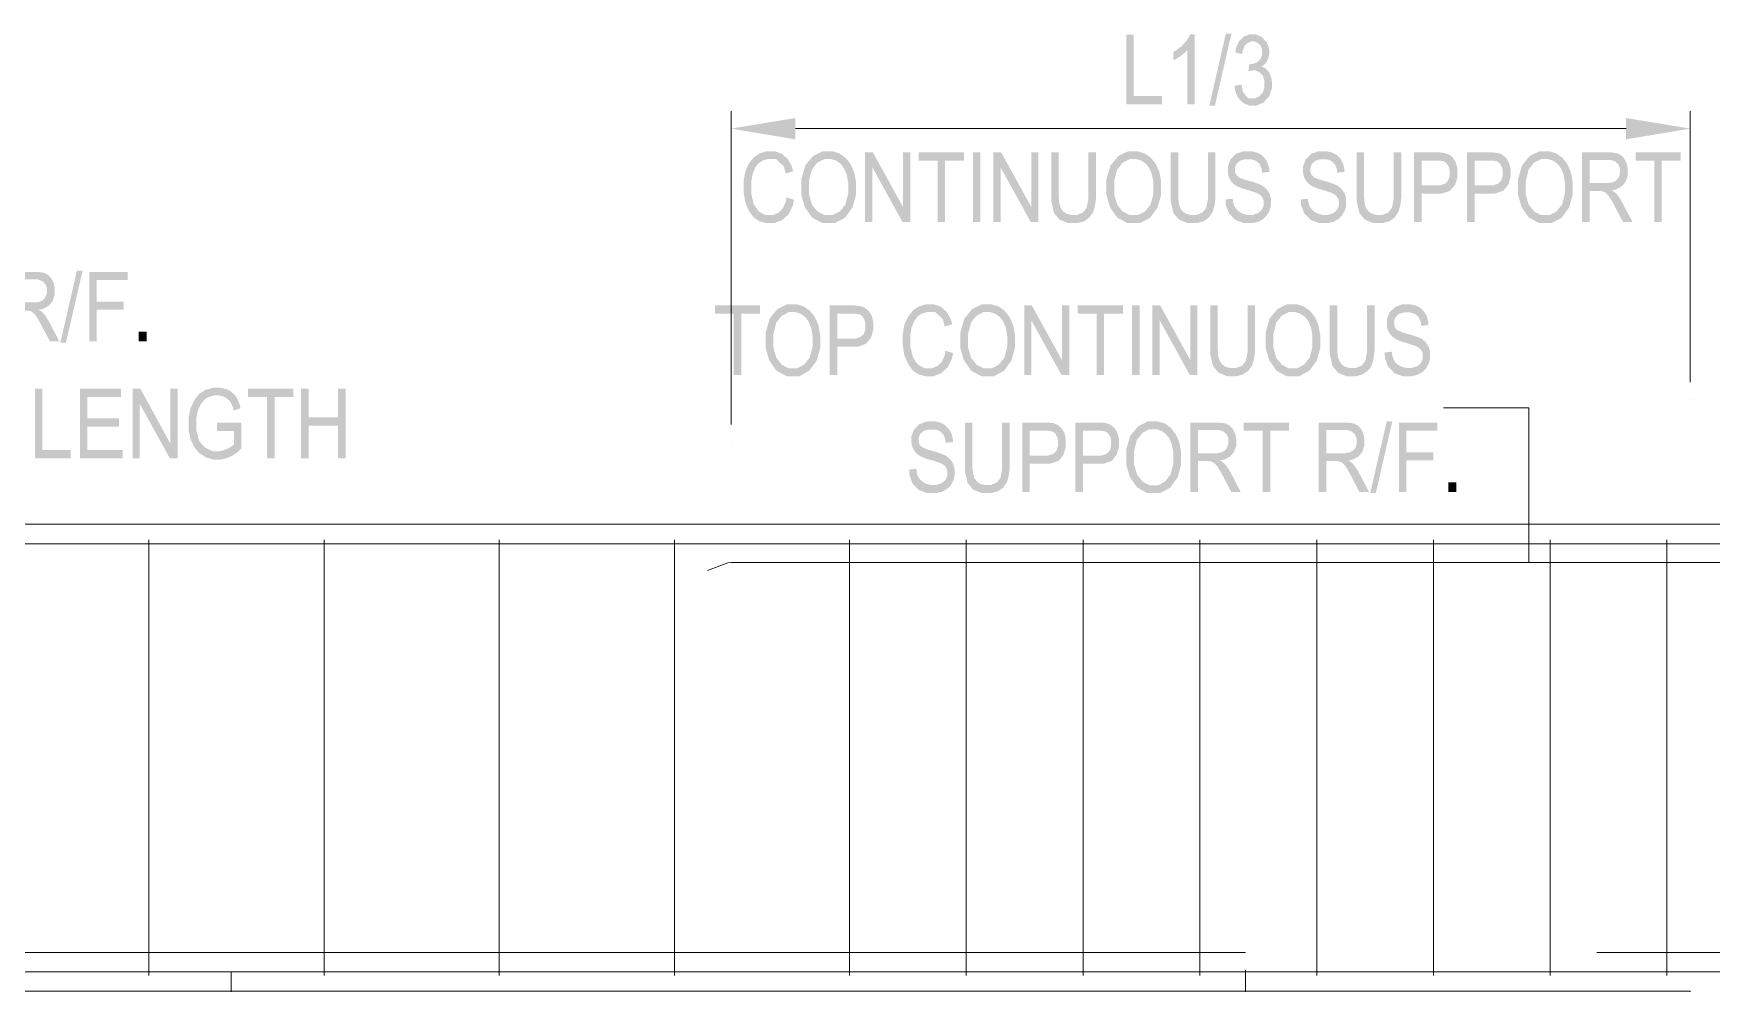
# Model space of a CAD drawing. Header units: millimetres. Extents: x 51.5 to 74.8, y 0.8 to 17.2.
# Drawn here: x 69.098 to 70.633, y 10.468 to 11.337 of the extents above; entities that cross this region are included whole.
import ezdxf

# ---------------------------------------------------------------- set-up
doc = ezdxf.new("R2010")
doc.units = ezdxf.units.MM
doc.layers.add('PDF_Geomertry', color=7, linetype='Continuous')
doc.layers.add('PDF_Solid Fills', color=7, linetype='Continuous')

msp = doc.modelspace()

# ---------------------------------------------------------------- hatches: boundary and pattern name
at = {"layer": 'PDF_Solid Fills', "transparency": 33554559}
for points in [[(70.0977, 11.2724), (70.0977, 11.3361), (70.1045, 11.3361), (70.1045, 11.2799), (70.1302, 11.2799), (70.1302, 11.2724)], [(70.1601, 11.2724), (70.1536, 11.2724), (70.1536, 11.3222), (70.1525, 11.3209), (70.1495, 11.3183), (70.1477, 11.3169), (70.1458, 11.3155), (70.1425, 11.3136), (70.1408, 11.3129), (70.1408, 11.3204), (70.1434, 11.3219), (70.1482, 11.3256), (70.1502, 11.3279), (70.1522, 11.3299), (70.1551, 11.3343), (70.1559, 11.3363), (70.1601, 11.3363)], [(70.1968, 11.2894), (70.203, 11.2904), (70.2041, 11.2841), (70.2091, 11.2779), (70.2132, 11.2779), (70.2154, 11.2779), (70.2193, 11.2797), (70.2208, 11.2815), (70.2225, 11.2834), (70.224, 11.2881), (70.224, 11.2912), (70.224, 11.294), (70.2226, 11.2984), (70.2211, 11.3001), (70.2195, 11.3018), (70.2159, 11.3034), (70.2138, 11.3034), (70.2129, 11.3034), (70.2107, 11.303), (70.2093, 11.3026), (70.2101, 11.3094), (70.2111, 11.3094), (70.2134, 11.3094), (70.2173, 11.3108), (70.2187, 11.3123), (70.2202, 11.3137), (70.2218, 11.3176), (70.2218, 11.3199), (70.2218, 11.3223), (70.2205, 11.3258), (70.2193, 11.3272), (70.218, 11.3286), (70.215, 11.3299), (70.2132, 11.3299), (70.2113, 11.3299), (70.2083, 11.3284), (70.2069, 11.327), (70.2057, 11.3256), (70.2041, 11.3213), (70.2037, 11.3184), (70.1973, 11.3198), (70.198, 11.324), (70.2007, 11.3301), (70.2029, 11.3322), (70.205, 11.3343), (70.2101, 11.3363), (70.2132, 11.3363), (70.2162, 11.3363), (70.2216, 11.334), (70.2238, 11.3316), (70.2261, 11.3293), (70.2283, 11.3234), (70.2283, 11.3198), (70.2283, 11.3177), (70.2273, 11.3138), (70.2263, 11.3122), (70.2255, 11.3105), (70.2229, 11.3079), (70.2212, 11.3069), (70.2227, 11.3065), (70.2252, 11.3051), (70.2263, 11.3041), (70.2273, 11.3031), (70.229, 11.3004), (70.2295, 11.2987), (70.2302, 11.297), (70.2308, 11.2933), (70.2308, 11.2913), (70.2308, 11.2869), (70.2283, 11.2798), (70.2257, 11.277), (70.2232, 11.2741), (70.2169, 11.2713), (70.2133, 11.2713), (70.21, 11.2713), (70.2043, 11.2738), (70.202, 11.2762), (70.1997, 11.2787), (70.197, 11.2852)], [(69.7869, 11.1872), (69.7938, 11.1851), (69.7927, 11.1797), (69.7887, 11.1718), (69.7858, 11.1691), (69.7829, 11.1665), (69.7759, 11.1638), (69.7718, 11.1638), (69.7682, 11.1638), (69.7619, 11.1656), (69.7594, 11.1673), (69.7568, 11.1691), (69.7526, 11.1748), (69.7509, 11.1787), (69.7493, 11.1826), (69.7477, 11.1918), (69.7477, 11.1972), (69.7477, 11.2023), (69.7493, 11.2112), (69.7509, 11.2148), (69.7526, 11.2186), (69.757, 11.224), (69.7598, 11.2258), (69.7626, 11.2277), (69.7688, 11.2295), (69.7723, 11.2295), (69.7761, 11.2295), (69.7826, 11.2272), (69.7854, 11.2248), (69.788, 11.2226), (69.7919, 11.2156), (69.7929, 11.2111), (69.7862, 11.2091), (69.7844, 11.2158), (69.7775, 11.2223), (69.7722, 11.2223), (69.7695, 11.2223), (69.7651, 11.2211), (69.7632, 11.2197), (69.7612, 11.2184), (69.7582, 11.2143), (69.757, 11.2113), (69.7559, 11.2086), (69.7547, 11.2015), (69.7547, 11.1972), (69.7547, 11.1906), (69.757, 11.1808), (69.7594, 11.1776), (69.7616, 11.1743), (69.7677, 11.1711), (69.7716, 11.1711), (69.7744, 11.1711), (69.7793, 11.173), (69.7813, 11.1749), (69.7834, 11.177), (69.7862, 11.1831)], [(69.8588, 11.1649), (69.8588, 11.2284), (69.8659, 11.2284), (69.8934, 11.1786), (69.8934, 11.2284), (69.9, 11.2284), (69.9, 11.1649), (69.8929, 11.1649), (69.8655, 11.2147), (69.8655, 11.1649)], [(69.925, 11.1649), (69.925, 11.2209), (69.9079, 11.2209), (69.9079, 11.2284), (69.9491, 11.2284), (69.9491, 11.2209), (69.9319, 11.2209), (69.9319, 11.1649)], [(69.9762, 11.1649), (69.9762, 11.2284), (69.9832, 11.2284), (70.0107, 11.1786), (70.0107, 11.2284), (70.0173, 11.2284), (70.0173, 11.1649), (70.0102, 11.1649), (69.9827, 11.2147), (69.9827, 11.1649)], [(70.063, 11.2284), (70.07, 11.2284), (70.07, 11.1918), (70.07, 11.1872), (70.069, 11.1795), (70.0682, 11.1766), (70.0672, 11.1736), (70.064, 11.169), (70.0616, 11.1672), (70.0593, 11.1655), (70.0532, 11.1638), (70.0495, 11.1638), (70.0444, 11.1638), (70.0366, 11.1669), (70.034, 11.1699), (70.0315, 11.173), (70.029, 11.184), (70.029, 11.1918), (70.029, 11.2284), (70.0358, 11.2284), (70.0358, 11.1918), (70.0358, 11.1874), (70.0365, 11.1812), (70.0372, 11.1793), (70.0379, 11.1773), (70.04, 11.1744), (70.0415, 11.1734), (70.043, 11.1724), (70.0468, 11.1713), (70.049, 11.1713), (70.0527, 11.1713), (70.058, 11.1734), (70.0597, 11.1755), (70.0613, 11.1776), (70.063, 11.1858), (70.063, 11.1918)], [(70.1723, 11.2284), (70.1791, 11.2284), (70.1791, 11.1918), (70.1791, 11.1872), (70.1783, 11.1795), (70.1773, 11.1766), (70.1765, 11.1736), (70.1732, 11.169), (70.1708, 11.1672), (70.1684, 11.1655), (70.1625, 11.1638), (70.1587, 11.1638), (70.1536, 11.1638), (70.1459, 11.1669), (70.1433, 11.1699), (70.1408, 11.173), (70.1382, 11.184), (70.1382, 11.1918), (70.1382, 11.2284), (70.1451, 11.2284), (70.1451, 11.1918), (70.1451, 11.1874), (70.1458, 11.1812), (70.1463, 11.1793), (70.147, 11.1773), (70.1493, 11.1744), (70.1508, 11.1734), (70.1523, 11.1724), (70.1561, 11.1713), (70.1583, 11.1713), (70.1619, 11.1713), (70.1673, 11.1734), (70.169, 11.1755), (70.1707, 11.1776), (70.1723, 11.1858), (70.1723, 11.1918)], [(70.1884, 11.1854), (70.195, 11.1861), (70.1952, 11.1834), (70.1963, 11.1794), (70.1973, 11.1779), (70.1983, 11.1765), (70.2009, 11.1741), (70.2026, 11.1731), (70.2043, 11.1723), (70.2082, 11.1713), (70.2104, 11.1713), (70.2134, 11.1713), (70.2182, 11.1729), (70.2198, 11.1744), (70.2216, 11.1759), (70.2233, 11.1798), (70.2233, 11.1822), (70.2233, 11.1837), (70.2227, 11.1861), (70.222, 11.1872), (70.2215, 11.1881), (70.2195, 11.1899), (70.2183, 11.1906), (70.217, 11.1913), (70.2116, 11.1931), (70.2075, 11.1944), (70.2038, 11.1954), (70.1986, 11.1976), (70.197, 11.1987), (70.1955, 11.1998), (70.193, 11.2026), (70.1922, 11.2044), (70.1913, 11.2061), (70.1905, 11.2099), (70.1905, 11.212), (70.1905, 11.2159), (70.1929, 11.2222), (70.1954, 11.2247), (70.1979, 11.2272), (70.2047, 11.2295), (70.2088, 11.2295), (70.2118, 11.2295), (70.2169, 11.2284), (70.219, 11.2273), (70.2212, 11.2261), (70.2245, 11.2229), (70.2258, 11.2206), (70.227, 11.2186), (70.2283, 11.2134), (70.2284, 11.2106), (70.2218, 11.2099), (70.2215, 11.213), (70.2197, 11.2176), (70.218, 11.2191), (70.2165, 11.2206), (70.2119, 11.2222), (70.2091, 11.2222), (70.2062, 11.2222), (70.2016, 11.2208), (70.2001, 11.2195), (70.1986, 11.2181), (70.197, 11.2148), (70.197, 11.2127), (70.197, 11.2108), (70.1982, 11.2079), (70.1993, 11.2068), (70.2005, 11.2056), (70.2055, 11.2036), (70.2095, 11.2024), (70.2133, 11.2015), (70.2188, 11.1995), (70.2204, 11.1988), (70.2227, 11.1976), (70.2263, 11.1944), (70.2276, 11.1924), (70.2287, 11.1905), (70.23, 11.1858), (70.23, 11.183), (70.23, 11.1802), (70.2287, 11.1752), (70.2275, 11.173), (70.2261, 11.1708), (70.2226, 11.1673), (70.2205, 11.1662), (70.2183, 11.1649), (70.213, 11.1638), (70.2098, 11.1638), (70.205, 11.1638), (70.1973, 11.1668), (70.1944, 11.1697), (70.1916, 11.1726), (70.1886, 11.1804)], [(70.2573, 11.1854), (70.2637, 11.1861), (70.264, 11.1834), (70.2652, 11.1794), (70.2661, 11.1779), (70.267, 11.1765), (70.2697, 11.1741), (70.2713, 11.1731), (70.2732, 11.1723), (70.2769, 11.1713), (70.2791, 11.1713), (70.2822, 11.1713), (70.287, 11.1729), (70.2887, 11.1744), (70.2904, 11.1759), (70.292, 11.1798), (70.292, 11.1822), (70.292, 11.1837), (70.2915, 11.1861), (70.2908, 11.1872), (70.2902, 11.1881), (70.2883, 11.1899), (70.2872, 11.1906), (70.2859, 11.1913), (70.2805, 11.1931), (70.2763, 11.1944), (70.2726, 11.1954), (70.2673, 11.1976), (70.2658, 11.1987), (70.2643, 11.1998), (70.2619, 11.2026), (70.2609, 11.2044), (70.2601, 11.2061), (70.2593, 11.2099), (70.2593, 11.212), (70.2593, 11.2159), (70.2618, 11.2222), (70.2643, 11.2247), (70.2668, 11.2272), (70.2734, 11.2295), (70.2777, 11.2295), (70.2805, 11.2295), (70.2857, 11.2284), (70.2879, 11.2273), (70.29, 11.2261), (70.2934, 11.2229), (70.2945, 11.2206), (70.2958, 11.2186), (70.297, 11.2134), (70.2972, 11.2106), (70.2905, 11.2099), (70.2902, 11.213), (70.2884, 11.2176), (70.2869, 11.2191), (70.2852, 11.2206), (70.2808, 11.2222), (70.2779, 11.2222), (70.275, 11.2222), (70.2705, 11.2208), (70.269, 11.2195), (70.2675, 11.2181), (70.2659, 11.2148), (70.2659, 11.2127), (70.2659, 11.2108), (70.267, 11.2079), (70.2682, 11.2068), (70.2693, 11.2056), (70.2744, 11.2036), (70.2783, 11.2024), (70.2822, 11.2015), (70.2876, 11.1995), (70.2891, 11.1988), (70.2915, 11.1976), (70.2951, 11.1944), (70.2963, 11.1924), (70.2976, 11.1905), (70.2987, 11.1858), (70.2987, 11.183), (70.2987, 11.1802), (70.2975, 11.1752), (70.2962, 11.173), (70.295, 11.1708), (70.2915, 11.1673), (70.2893, 11.1662), (70.287, 11.1649), (70.2818, 11.1638), (70.2787, 11.1638), (70.2738, 11.1638), (70.2661, 11.1668), (70.2633, 11.1697), (70.2604, 11.1726), (70.2573, 11.1804)], [(70.3422, 11.2284), (70.3491, 11.2284), (70.3491, 11.1918), (70.3491, 11.1872), (70.3482, 11.1795), (70.3473, 11.1766), (70.3463, 11.1736), (70.3432, 11.169), (70.3408, 11.1672), (70.3384, 11.1655), (70.3323, 11.1638), (70.3287, 11.1638), (70.3236, 11.1638), (70.3158, 11.1669), (70.3133, 11.1699), (70.3107, 11.173), (70.3082, 11.184), (70.3082, 11.1918), (70.3082, 11.2284), (70.315, 11.2284), (70.315, 11.1918), (70.315, 11.1874), (70.3157, 11.1812), (70.3163, 11.1793), (70.317, 11.1773), (70.3193, 11.1744), (70.3208, 11.1734), (70.3223, 11.1724), (70.3261, 11.1713), (70.3282, 11.1713), (70.3319, 11.1713), (70.3372, 11.1734), (70.3388, 11.1755), (70.3405, 11.1776), (70.3422, 11.1858), (70.3422, 11.1918)], [(70.5805, 11.1649), (70.5805, 11.2209), (70.5633, 11.2209), (70.5633, 11.2284), (70.6045, 11.2284), (70.6045, 11.2209), (70.5873, 11.2209), (70.5873, 11.1649)], [(69.1493, 11.0556), (69.1493, 11.1191), (69.1845, 11.1191), (69.1845, 11.1116), (69.1562, 11.1116), (69.1562, 11.092), (69.1807, 11.092), (69.1807, 11.0845), (69.1562, 11.0845), (69.1562, 11.0556)], [(69.7387, 11.0248), (69.7387, 11.0809), (69.7215, 11.0809), (69.7215, 11.0884), (69.7627, 11.0884), (69.7627, 11.0809), (69.7455, 11.0809), (69.7455, 11.0248)], [(69.9323, 11.047), (69.9393, 11.0449), (69.9382, 11.0397), (69.9341, 11.0316), (69.9312, 11.029), (69.9284, 11.0263), (69.9213, 11.0237), (69.9173, 11.0237), (69.9137, 11.0237), (69.9075, 11.0255), (69.9048, 11.0273), (69.9023, 11.029), (69.8982, 11.0347), (69.8965, 11.0386), (69.8948, 11.0424), (69.8932, 11.0518), (69.8932, 11.057), (69.8932, 11.0623), (69.8948, 11.0712), (69.8965, 11.0748), (69.8982, 11.0784), (69.9026, 11.084), (69.9054, 11.0858), (69.9082, 11.0876), (69.9144, 11.0895), (69.9179, 11.0895), (69.9216, 11.0895), (69.9282, 11.0872), (69.9308, 11.0848), (69.9336, 11.0824), (69.9373, 11.0755), (69.9384, 11.0711), (69.9316, 11.0691), (69.93, 11.0756), (69.923, 11.0823), (69.9177, 11.0823), (69.9151, 11.0823), (69.9105, 11.0809), (69.9087, 11.0797), (69.9068, 11.0783), (69.9037, 11.0741), (69.9026, 11.0713), (69.9013, 11.0686), (69.9002, 11.0613), (69.9002, 11.057), (69.9002, 11.0505), (69.9026, 11.0408), (69.9048, 11.0374), (69.9072, 11.0343), (69.9133, 11.0309), (69.9172, 11.0309), (69.92, 11.0309), (69.9248, 11.0329), (69.9269, 11.0349), (69.929, 11.0369), (69.9316, 11.043)], [(70.0044, 11.0248), (70.0044, 11.0884), (70.0113, 11.0884), (70.0388, 11.0384), (70.0388, 11.0884), (70.0455, 11.0884), (70.0455, 11.0248), (70.0384, 11.0248), (70.0109, 11.0747), (70.0109, 11.0248)], [(70.0705, 11.0248), (70.0705, 11.0809), (70.0533, 11.0809), (70.0533, 11.0884), (70.0945, 11.0884), (70.0945, 11.0809), (70.0773, 11.0809), (70.0773, 11.0248)], [(70.1216, 11.0248), (70.1216, 11.0884), (70.1287, 11.0884), (70.1562, 11.0384), (70.1562, 11.0884), (70.1627, 11.0884), (70.1627, 11.0248), (70.1557, 11.0248), (70.1283, 11.0747), (70.1283, 11.0248)], [(70.2086, 11.0884), (70.2154, 11.0884), (70.2154, 11.0516), (70.2154, 11.047), (70.2145, 11.0395), (70.2136, 11.0365), (70.2127, 11.0336), (70.2094, 11.0288), (70.207, 11.0272), (70.2047, 11.0255), (70.1987, 11.0237), (70.195, 11.0237), (70.1898, 11.0237), (70.1822, 11.0268), (70.1795, 11.0299), (70.177, 11.033), (70.1744, 11.0438), (70.1744, 11.0516), (70.1744, 11.0884), (70.1813, 11.0884), (70.1813, 11.0518), (70.1813, 11.0474), (70.1819, 11.0412), (70.1826, 11.0393), (70.1833, 11.0373), (70.1855, 11.0344), (70.187, 11.0333), (70.1886, 11.0323), (70.1923, 11.0313), (70.1945, 11.0313), (70.1982, 11.0313), (70.2036, 11.0334), (70.2052, 11.0355), (70.2069, 11.0376), (70.2086, 11.0456), (70.2086, 11.0518)], [(70.3177, 11.0884), (70.3247, 11.0884), (70.3247, 11.0516), (70.3247, 11.047), (70.3237, 11.0395), (70.3229, 11.0365), (70.322, 11.0336), (70.3187, 11.0288), (70.3163, 11.0272), (70.314, 11.0255), (70.3079, 11.0237), (70.3043, 11.0237), (70.2991, 11.0237), (70.2913, 11.0268), (70.2888, 11.0299), (70.2862, 11.033), (70.2837, 11.0438), (70.2837, 11.0516), (70.2837, 11.0884), (70.2905, 11.0884), (70.2905, 11.0518), (70.2905, 11.0474), (70.2912, 11.0412), (70.2919, 11.0393), (70.2926, 11.0373), (70.2948, 11.0344), (70.2963, 11.0333), (70.2979, 11.0323), (70.3016, 11.0313), (70.3037, 11.0313), (70.3075, 11.0313), (70.3129, 11.0334), (70.3145, 11.0355), (70.3162, 11.0376), (70.3177, 11.0456), (70.3177, 11.0518)], [(70.334, 11.0454), (70.3405, 11.0461), (70.3407, 11.0434), (70.3419, 11.0393), (70.3429, 11.0379), (70.3437, 11.0363), (70.3463, 11.034), (70.3482, 11.0331), (70.3498, 11.0322), (70.3537, 11.0313), (70.3558, 11.0313), (70.3588, 11.0313), (70.3637, 11.0329), (70.3654, 11.0343), (70.367, 11.0358), (70.3688, 11.0398), (70.3688, 11.0422), (70.3688, 11.0436), (70.3682, 11.0461), (70.3676, 11.047), (70.3669, 11.0481), (70.3651, 11.0498), (70.3638, 11.0505), (70.3626, 11.0512), (70.3572, 11.053), (70.353, 11.0543), (70.3493, 11.0554), (70.3441, 11.0576), (70.3425, 11.0587), (70.3409, 11.0598), (70.3386, 11.0626), (70.3377, 11.0643), (70.3368, 11.0659), (70.3359, 11.0698), (70.3359, 11.0719), (70.3359, 11.0758), (70.3384, 11.0822), (70.3409, 11.0845), (70.3434, 11.087), (70.3501, 11.0895), (70.3544, 11.0895), (70.3573, 11.0895), (70.3623, 11.0883), (70.3645, 11.0872), (70.3668, 11.0861), (70.3701, 11.0827), (70.3713, 11.0806), (70.3725, 11.0784), (70.3738, 11.0734), (70.3738, 11.0705), (70.3673, 11.0698), (70.367, 11.073), (70.3651, 11.0776), (70.3636, 11.0791), (70.3619, 11.0805), (70.3575, 11.082), (70.3545, 11.082), (70.3516, 11.082), (70.3472, 11.0808), (70.3457, 11.0794), (70.3441, 11.0781), (70.3426, 11.0747), (70.3426, 11.0726), (70.3426, 11.0706), (70.3437, 11.0677), (70.3448, 11.0666), (70.3459, 11.0656), (70.3511, 11.0634), (70.355, 11.0624), (70.3588, 11.0613), (70.3643, 11.0595), (70.3658, 11.0587), (70.3683, 11.0576), (70.3719, 11.0544), (70.373, 11.0523), (70.3743, 11.0504), (70.3755, 11.0456), (70.3755, 11.0429), (70.3755, 11.0401), (70.3741, 11.0352), (70.3729, 11.0329), (70.3716, 11.0306), (70.3682, 11.0273), (70.3659, 11.0261), (70.3637, 11.0249), (70.3584, 11.0237), (70.3554, 11.0237), (70.3505, 11.0237), (70.3427, 11.0266), (70.34, 11.0295), (70.337, 11.0324), (70.3341, 11.0404)], [(69.0997, 10.9486), (69.0997, 11.0122), (69.1065, 11.0122), (69.1065, 10.9561), (69.1322, 10.9561), (69.1322, 10.9486)], [(69.1408, 10.9486), (69.1408, 11.0122), (69.1784, 11.0122), (69.1784, 11.0047), (69.1476, 11.0047), (69.1476, 10.9852), (69.1765, 10.9852), (69.1765, 10.9777), (69.1476, 10.9777), (69.1476, 10.9561), (69.1797, 10.9561), (69.1797, 10.9486)], [(69.189, 10.9486), (69.189, 11.0122), (69.1961, 11.0122), (69.2234, 10.9622), (69.2234, 11.0122), (69.2301, 11.0122), (69.2301, 10.9486), (69.223, 10.9486), (69.1955, 10.9984), (69.1955, 10.9486)], [(69.2662, 10.9736), (69.2662, 10.9811), (69.2883, 10.9811), (69.2883, 10.9574), (69.2858, 10.9549), (69.2805, 10.9512), (69.2779, 10.9499), (69.2751, 10.9487), (69.2695, 10.9474), (69.2668, 10.9474), (69.2629, 10.9474), (69.2561, 10.9494), (69.2532, 10.9513), (69.2501, 10.9531), (69.2454, 10.9587), (69.2436, 10.9624), (69.2419, 10.9661), (69.2401, 10.9749), (69.2401, 10.9801), (69.2401, 10.9852), (69.2419, 10.9943), (69.2436, 10.9981), (69.2454, 11.002), (69.25, 11.0077), (69.2529, 11.0095), (69.2557, 11.0113), (69.2625, 11.0131), (69.2662, 11.0131), (69.2691, 11.0131), (69.2741, 11.0122), (69.2763, 11.0111), (69.2784, 11.0101), (69.282, 11.007), (69.2834, 11.0051), (69.2848, 11.0031), (69.2869, 10.9977), (69.2876, 10.9944), (69.2813, 10.9923), (69.2808, 10.9949), (69.2791, 10.999), (69.2782, 11.0004), (69.2772, 11.0016), (69.2747, 11.0037), (69.2732, 11.0045), (69.2716, 11.0052), (69.268, 11.0061), (69.2661, 11.0061), (69.2633, 11.0061), (69.2583, 11.0047), (69.2563, 11.0033), (69.2543, 11.0019), (69.2509, 10.9976), (69.2497, 10.9947), (69.2484, 10.9918), (69.2472, 10.9847), (69.2472, 10.9805), (69.2472, 10.9741), (69.2498, 10.9645), (69.2525, 10.9613), (69.2552, 10.9583), (69.2622, 10.9551), (69.2665, 10.9551), (69.2684, 10.9551), (69.2726, 10.9561), (69.2748, 10.957), (69.2769, 10.958), (69.2804, 10.9602), (69.2816, 10.9616), (69.2816, 10.9736)], [(69.3118, 10.9486), (69.3118, 11.0047), (69.2945, 11.0047), (69.2945, 11.0122), (69.3359, 11.0122), (69.3359, 11.0047), (69.3187, 11.0047), (69.3187, 10.9486)], [(69.3429, 10.9486), (69.3429, 11.0122), (69.3498, 11.0122), (69.3498, 10.9861), (69.3769, 10.9861), (69.3769, 11.0122), (69.3837, 11.0122), (69.3837, 10.9486), (69.3769, 10.9486), (69.3769, 10.9786), (69.3498, 10.9786), (69.3498, 10.9486)], [(69.8991, 10.9383), (69.9057, 10.939), (69.9059, 10.9363), (69.907, 10.9322), (69.908, 10.9308), (69.909, 10.9293), (69.9116, 10.9269), (69.9133, 10.9261), (69.915, 10.9251), (69.9188, 10.9243), (69.9211, 10.9243), (69.9241, 10.9243), (69.9288, 10.9258), (69.9305, 10.9273), (69.9323, 10.9288), (69.934, 10.9327), (69.934, 10.9351), (69.934, 10.9365), (69.9333, 10.939), (69.9327, 10.9401), (69.9322, 10.9411), (69.9302, 10.9429), (69.929, 10.9434), (69.9277, 10.9441), (69.9223, 10.9461), (69.9182, 10.9472), (69.9145, 10.9483), (69.9093, 10.9505), (69.9077, 10.9516), (69.9062, 10.9527), (69.9037, 10.9555), (69.9029, 10.9572), (69.902, 10.959), (69.9011, 10.9627), (69.9011, 10.9649), (69.9011, 10.9688), (69.9036, 10.9751), (69.9061, 10.9776), (69.9086, 10.9799), (69.9154, 10.9824), (69.9195, 10.9824), (69.9225, 10.9824), (69.9276, 10.9813), (69.9297, 10.9801), (69.9319, 10.979), (69.9352, 10.9756), (69.9365, 10.9736), (69.9377, 10.9715), (69.939, 10.9663), (69.9391, 10.9634), (69.9325, 10.9629), (69.9322, 10.9659), (69.9304, 10.9705), (69.9287, 10.972), (69.9272, 10.9736), (69.9226, 10.9749), (69.9198, 10.9749), (69.9169, 10.9749), (69.9123, 10.9737), (69.9108, 10.9723), (69.9093, 10.9711), (69.9077, 10.9677), (69.9077, 10.9656), (69.9077, 10.9637), (69.9088, 10.9606), (69.91, 10.9597), (69.9112, 10.9586), (69.9162, 10.9565), (69.9202, 10.9554), (69.924, 10.9543), (69.9295, 10.9524), (69.9311, 10.9518), (69.9334, 10.9505), (69.937, 10.9473), (69.9383, 10.9454), (69.9394, 10.9433), (69.9407, 10.9386), (69.9407, 10.9358), (69.9407, 10.9331), (69.9394, 10.9281), (69.9382, 10.9259), (69.9368, 10.9236), (69.9333, 10.9202), (69.9311, 10.919), (69.929, 10.9179), (69.9236, 10.9168), (69.9205, 10.9168), (69.9157, 10.9168), (69.908, 10.9195), (69.9051, 10.9224), (69.9022, 10.9254), (69.8993, 10.9333)], [(69.9841, 10.9813), (69.9909, 10.9813), (69.9909, 10.9447), (69.9909, 10.9399), (69.9901, 10.9324), (69.9893, 10.9294), (69.9883, 10.9265), (69.9851, 10.9219), (69.9826, 10.9201), (69.9802, 10.9184), (69.9743, 10.9168), (69.9707, 10.9168), (69.9654, 10.9168), (69.9577, 10.9198), (69.9551, 10.9229), (69.9526, 10.9259), (69.95, 10.9368), (69.95, 10.9447), (69.95, 10.9813), (69.9569, 10.9813), (69.9569, 10.9447), (69.9569, 10.9404), (69.9576, 10.9341), (69.9583, 10.9322), (69.9588, 10.9302), (69.9611, 10.9273), (69.9626, 10.9263), (69.9641, 10.9252), (69.9679, 10.9243), (69.9701, 10.9243), (69.9738, 10.9243), (69.9791, 10.9263), (69.9808, 10.9284), (69.9825, 10.9305), (69.9841, 10.9386), (69.9841, 10.9447)], [(70.2223, 10.9177), (70.2223, 10.9738), (70.2051, 10.9738), (70.2051, 10.9813), (70.2465, 10.9813), (70.2465, 10.9738), (70.2293, 10.9738), (70.2293, 10.9177)], [(70.347, 10.9177), (70.347, 10.9813), (70.3822, 10.9813), (70.3822, 10.9738), (70.3538, 10.9738), (70.3538, 10.9541), (70.3784, 10.9541), (70.3784, 10.9466), (70.3538, 10.9466), (70.3538, 10.9177)]]:
    msp.add_hatch(color=256, dxfattribs=at).paths.add_polyline_path(points)
h = msp.add_hatch(color=256, dxfattribs=at)
h.paths.add_polyline_path([(69.8005, 11.1958), (69.8005, 11.204), (69.804, 11.2165), (69.8076, 11.2208), (69.8112, 11.2252), (69.8201, 11.2295), (69.8254, 11.2295), (69.8288, 11.2295), (69.8352, 11.2276), (69.838, 11.2256), (69.8408, 11.2237), (69.8454, 11.218), (69.847, 11.2143), (69.8487, 11.2106), (69.8504, 11.2018), (69.8504, 11.1966), (69.8504, 11.1895), (69.8472, 11.178), (69.844, 11.1736), (69.8404, 11.1687), (69.8311, 11.1638), (69.8254, 11.1638), (69.8197, 11.1638), (69.8104, 11.1688), (69.8068, 11.1738), (69.8036, 11.1784), (69.8005, 11.1894)])
h.paths.add_polyline_path([(69.8075, 11.1958), (69.8075, 11.1898), (69.8101, 11.1808), (69.8127, 11.1774), (69.8154, 11.1743), (69.8216, 11.1711), (69.8254, 11.1711), (69.8291, 11.1711), (69.8355, 11.1743), (69.8382, 11.1776), (69.8407, 11.1808), (69.8433, 11.1905), (69.8433, 11.1968), (69.8433, 11.2009), (69.8419, 11.2083), (69.8407, 11.2115), (69.8395, 11.214), (69.8365, 11.2179), (69.8344, 11.2194), (69.8325, 11.2209), (69.8279, 11.2223), (69.8255, 11.2223), (69.8216, 11.2223), (69.8151, 11.2191), (69.8126, 11.2159), (69.8101, 11.2126), (69.8075, 11.2026)])
h = msp.add_hatch(color=256, dxfattribs=at)
h.paths.add_polyline_path([(70.0795, 11.1958), (70.0795, 11.204), (70.0832, 11.2165), (70.0868, 11.2208), (70.0904, 11.2252), (70.0993, 11.2295), (70.1045, 11.2295), (70.108, 11.2295), (70.1143, 11.2276), (70.1172, 11.2256), (70.12, 11.2237), (70.1245, 11.218), (70.1262, 11.2143), (70.1279, 11.2106), (70.1295, 11.2018), (70.1295, 11.1966), (70.1295, 11.1895), (70.1262, 11.178), (70.123, 11.1736), (70.1195, 11.1687), (70.1102, 11.1638), (70.1045, 11.1638), (70.0987, 11.1638), (70.0895, 11.1688), (70.0859, 11.1738), (70.0827, 11.1784), (70.0795, 11.1894)])
h.paths.add_polyline_path([(70.0866, 11.1958), (70.0866, 11.1898), (70.0893, 11.1808), (70.0919, 11.1774), (70.0944, 11.1743), (70.1008, 11.1711), (70.1045, 11.1711), (70.1083, 11.1711), (70.1147, 11.1743), (70.1173, 11.1776), (70.1198, 11.1808), (70.1225, 11.1905), (70.1225, 11.1968), (70.1225, 11.2009), (70.1211, 11.2083), (70.1198, 11.2115), (70.1187, 11.214), (70.1157, 11.2179), (70.1136, 11.2194), (70.1115, 11.2209), (70.107, 11.2223), (70.1047, 11.2223), (70.1007, 11.2223), (70.0943, 11.2191), (70.0918, 11.2159), (70.0891, 11.2126), (70.0866, 11.2026)])
h = msp.add_hatch(color=256, dxfattribs=at)
h.paths.add_polyline_path([(70.3607, 11.1649), (70.3607, 11.2284), (70.3804, 11.2284), (70.3838, 11.2284), (70.389, 11.2279), (70.3905, 11.2273), (70.3929, 11.2265), (70.3965, 11.2234), (70.3977, 11.2212), (70.3991, 11.2188), (70.4005, 11.2134), (70.4005, 11.2102), (70.4005, 11.2059), (70.3983, 11.1988), (70.3961, 11.1962), (70.3938, 11.1934), (70.3863, 11.1908), (70.3809, 11.1908), (70.3676, 11.1908), (70.3676, 11.1649)])
h.paths.add_polyline_path([(70.3676, 11.1983), (70.3811, 11.1983), (70.3843, 11.1983), (70.389, 11.1997), (70.3904, 11.2011), (70.3919, 11.2026), (70.3934, 11.2069), (70.3934, 11.2098), (70.3934, 11.2118), (70.3927, 11.2149), (70.3919, 11.2163), (70.3912, 11.2176), (70.3894, 11.2195), (70.3884, 11.2199), (70.3873, 11.2205), (70.3837, 11.2209), (70.3809, 11.2209), (70.3676, 11.2209)])
h = msp.add_hatch(color=256, dxfattribs=at)
h.paths.add_polyline_path([(70.4093, 11.1649), (70.4093, 11.2284), (70.4288, 11.2284), (70.4323, 11.2284), (70.4375, 11.2279), (70.4391, 11.2273), (70.4413, 11.2265), (70.445, 11.2234), (70.4463, 11.2212), (70.4477, 11.2188), (70.449, 11.2134), (70.449, 11.2102), (70.449, 11.2059), (70.4469, 11.1988), (70.4447, 11.1962), (70.4425, 11.1934), (70.4348, 11.1908), (70.4295, 11.1908), (70.4161, 11.1908), (70.4161, 11.1649)])
h.paths.add_polyline_path([(70.4161, 11.1983), (70.4297, 11.1983), (70.4329, 11.1983), (70.4375, 11.1997), (70.439, 11.2011), (70.4405, 11.2026), (70.4419, 11.2069), (70.4419, 11.2098), (70.4419, 11.2118), (70.4412, 11.2149), (70.4405, 11.2163), (70.4398, 11.2176), (70.438, 11.2195), (70.437, 11.2199), (70.4359, 11.2205), (70.4322, 11.2209), (70.4295, 11.2209), (70.4161, 11.2209)])
h = msp.add_hatch(color=256, dxfattribs=at)
h.paths.add_polyline_path([(70.4559, 11.1958), (70.4559, 11.204), (70.4595, 11.2165), (70.463, 11.2208), (70.4666, 11.2252), (70.4755, 11.2295), (70.4809, 11.2295), (70.4844, 11.2295), (70.4907, 11.2276), (70.4934, 11.2256), (70.4963, 11.2237), (70.5008, 11.218), (70.5025, 11.2143), (70.5041, 11.2106), (70.5058, 11.2018), (70.5058, 11.1966), (70.5058, 11.1895), (70.5026, 11.178), (70.4994, 11.1736), (70.4958, 11.1687), (70.4866, 11.1638), (70.4808, 11.1638), (70.4751, 11.1638), (70.4658, 11.1688), (70.4623, 11.1738), (70.4591, 11.1784), (70.4559, 11.1894)])
h.paths.add_polyline_path([(70.463, 11.1958), (70.463, 11.1898), (70.4655, 11.1808), (70.4682, 11.1774), (70.4708, 11.1743), (70.477, 11.1711), (70.4808, 11.1711), (70.4845, 11.1711), (70.4909, 11.1743), (70.4936, 11.1776), (70.4962, 11.1808), (70.4987, 11.1905), (70.4987, 11.1968), (70.4987, 11.2009), (70.4975, 11.2083), (70.4961, 11.2115), (70.4951, 11.214), (70.492, 11.2179), (70.49, 11.2194), (70.4879, 11.2209), (70.4834, 11.2223), (70.4809, 11.2223), (70.477, 11.2223), (70.4705, 11.2191), (70.468, 11.2159), (70.4655, 11.2126), (70.463, 11.2026)])
h = msp.add_hatch(color=256, dxfattribs=at)
h.paths.add_polyline_path([(70.5145, 11.1649), (70.5145, 11.2284), (70.5376, 11.2284), (70.5412, 11.2284), (70.5466, 11.2276), (70.5483, 11.2268), (70.5501, 11.2258), (70.5529, 11.2229), (70.554, 11.2208), (70.5551, 11.2187), (70.5562, 11.2138), (70.5562, 11.2112), (70.5562, 11.2076), (70.5543, 11.2018), (70.5525, 11.1995), (70.5505, 11.1973), (70.5451, 11.1944), (70.5416, 11.1938), (70.543, 11.193), (70.5452, 11.1912), (70.5459, 11.1904), (70.5475, 11.1886), (70.5502, 11.1844), (70.5513, 11.1822), (70.5605, 11.1649), (70.5518, 11.1649), (70.5448, 11.1781), (70.5429, 11.182), (70.5398, 11.1872), (70.5387, 11.1886), (70.5377, 11.1899), (70.5357, 11.1918), (70.5347, 11.1922), (70.5338, 11.1927), (70.5311, 11.1931), (70.5294, 11.1931), (70.5213, 11.1931), (70.5213, 11.1649)])
h.paths.add_polyline_path([(70.5213, 11.2005), (70.5362, 11.2005), (70.5387, 11.2005), (70.5425, 11.2011), (70.5437, 11.2016), (70.545, 11.2022), (70.5469, 11.2041), (70.5476, 11.2054), (70.5484, 11.2066), (70.5491, 11.2095), (70.5491, 11.2112), (70.5491, 11.2136), (70.5477, 11.2173), (70.5463, 11.2187), (70.545, 11.2201), (70.5407, 11.2215), (70.5379, 11.2215), (70.5213, 11.2215)])
h = msp.add_hatch(color=256, dxfattribs=at)
h.paths.add_polyline_path([(69.0759, 11.0556), (69.0759, 11.1191), (69.0991, 11.1191), (69.1027, 11.1191), (69.108, 11.1183), (69.1098, 11.1174), (69.1115, 11.1165), (69.1144, 11.1136), (69.1155, 11.1115), (69.1166, 11.1094), (69.1177, 11.1045), (69.1177, 11.1019), (69.1177, 11.0983), (69.1158, 11.0924), (69.114, 11.0902), (69.112, 11.088), (69.1066, 11.0851), (69.103, 11.0845), (69.1045, 11.0837), (69.1066, 11.0819), (69.1075, 11.0811), (69.109, 11.0793), (69.1116, 11.0751), (69.1129, 11.0729), (69.1219, 11.0556), (69.1133, 11.0556), (69.1063, 11.0688), (69.1043, 11.0727), (69.1012, 11.0779), (69.1002, 11.0793), (69.0991, 11.0806), (69.0972, 11.0824), (69.0962, 11.0829), (69.0952, 11.0834), (69.0926, 11.0838), (69.0908, 11.0838), (69.0829, 11.0838), (69.0829, 11.0556)])
h.paths.add_polyline_path([(69.0829, 11.0912), (69.0977, 11.0912), (69.1001, 11.0912), (69.1038, 11.0918), (69.1051, 11.0923), (69.1063, 11.0929), (69.1084, 11.0948), (69.1091, 11.0961), (69.1098, 11.0973), (69.1107, 11.1002), (69.1107, 11.1019), (69.1107, 11.1043), (69.1091, 11.108), (69.1077, 11.1094), (69.1063, 11.1108), (69.1022, 11.1122), (69.0994, 11.1122), (69.0829, 11.1122)])
h = msp.add_hatch(color=256, dxfattribs=at)
h.paths.add_polyline_path([(69.7679, 11.0558), (69.7679, 11.0638), (69.7715, 11.0763), (69.775, 11.0808), (69.7786, 11.0851), (69.7875, 11.0895), (69.7929, 11.0895), (69.7963, 11.0895), (69.8026, 11.0876), (69.8054, 11.0856), (69.8083, 11.0836), (69.8127, 11.078), (69.8144, 11.0743), (69.8161, 11.0705), (69.8177, 11.0616), (69.8177, 11.0565), (69.8177, 11.0495), (69.8145, 11.038), (69.8113, 11.0336), (69.8077, 11.0287), (69.7986, 11.0237), (69.7929, 11.0237), (69.787, 11.0237), (69.7777, 11.0287), (69.7743, 11.0338), (69.7711, 11.0383), (69.7679, 11.0494)])
h.paths.add_polyline_path([(69.775, 11.0556), (69.775, 11.0498), (69.7776, 11.0406), (69.7801, 11.0374), (69.7827, 11.0341), (69.789, 11.0309), (69.7927, 11.0309), (69.7966, 11.0309), (69.803, 11.0343), (69.8055, 11.0374), (69.8082, 11.0408), (69.8107, 11.0504), (69.8107, 11.0568), (69.8107, 11.0608), (69.8094, 11.0681), (69.808, 11.0713), (69.807, 11.0738), (69.804, 11.0779), (69.8019, 11.0793), (69.7998, 11.0808), (69.7954, 11.0823), (69.7929, 11.0823), (69.789, 11.0823), (69.7826, 11.079), (69.78, 11.0758), (69.7775, 11.0726), (69.775, 11.0624)])
h = msp.add_hatch(color=256, dxfattribs=at)
h.paths.add_polyline_path([(69.8265, 11.0248), (69.8265, 11.0884), (69.8461, 11.0884), (69.8495, 11.0884), (69.8547, 11.0877), (69.8563, 11.0872), (69.8586, 11.0863), (69.8622, 11.0833), (69.8636, 11.0811), (69.865, 11.0788), (69.8662, 11.0733), (69.8662, 11.0701), (69.8662, 11.0658), (69.8641, 11.0588), (69.8619, 11.0561), (69.8597, 11.0534), (69.852, 11.0506), (69.8468, 11.0506), (69.8333, 11.0506), (69.8333, 11.0248)])
h.paths.add_polyline_path([(69.8333, 11.0581), (69.8469, 11.0581), (69.8501, 11.0581), (69.8548, 11.0597), (69.8562, 11.0611), (69.8577, 11.0624), (69.8591, 11.0669), (69.8591, 11.0698), (69.8591, 11.0716), (69.8584, 11.0748), (69.8577, 11.0762), (69.857, 11.0776), (69.8552, 11.0794), (69.8543, 11.0799), (69.8532, 11.0804), (69.8494, 11.0809), (69.8468, 11.0809), (69.8333, 11.0809)])
h = msp.add_hatch(color=256, dxfattribs=at)
h.paths.add_polyline_path([(69.9459, 11.0558), (69.9459, 11.0638), (69.9495, 11.0763), (69.9532, 11.0808), (69.9566, 11.0851), (69.9657, 11.0895), (69.9709, 11.0895), (69.9744, 11.0895), (69.9807, 11.0876), (69.9836, 11.0856), (69.9863, 11.0836), (69.9908, 11.078), (69.9925, 11.0743), (69.9941, 11.0705), (69.9958, 11.0616), (69.9958, 11.0565), (69.9958, 11.0495), (69.9926, 11.038), (69.9894, 11.0336), (69.9859, 11.0287), (69.9766, 11.0237), (69.9709, 11.0237), (69.9651, 11.0237), (69.9558, 11.0287), (69.9523, 11.0338), (69.9491, 11.0383), (69.9459, 11.0494)])
h.paths.add_polyline_path([(69.953, 11.0556), (69.953, 11.0498), (69.9557, 11.0406), (69.9582, 11.0374), (69.9608, 11.0341), (69.9672, 11.0309), (69.9708, 11.0309), (69.9747, 11.0309), (69.9811, 11.0343), (69.9836, 11.0374), (69.9862, 11.0408), (69.9887, 11.0504), (69.9887, 11.0568), (69.9887, 11.0608), (69.9875, 11.0681), (69.9861, 11.0713), (69.9851, 11.0738), (69.982, 11.0779), (69.98, 11.0793), (69.9779, 11.0808), (69.9734, 11.0823), (69.9709, 11.0823), (69.967, 11.0823), (69.9607, 11.079), (69.958, 11.0758), (69.9555, 11.0726), (69.953, 11.0624)])
h = msp.add_hatch(color=256, dxfattribs=at)
h.paths.add_polyline_path([(70.2251, 11.0558), (70.2251, 11.0638), (70.2287, 11.0763), (70.2322, 11.0808), (70.2358, 11.0851), (70.2447, 11.0895), (70.2501, 11.0895), (70.2536, 11.0895), (70.2598, 11.0876), (70.2626, 11.0856), (70.2655, 11.0836), (70.27, 11.078), (70.2716, 11.0743), (70.2733, 11.0705), (70.275, 11.0616), (70.275, 11.0565), (70.275, 11.0495), (70.2718, 11.038), (70.2686, 11.0336), (70.265, 11.0287), (70.2558, 11.0237), (70.25, 11.0237), (70.2443, 11.0237), (70.235, 11.0287), (70.2315, 11.0338), (70.2283, 11.0383), (70.2251, 11.0494)])
h.paths.add_polyline_path([(70.2322, 11.0556), (70.2322, 11.0498), (70.2347, 11.0406), (70.2373, 11.0374), (70.24, 11.0341), (70.2462, 11.0309), (70.25, 11.0309), (70.2538, 11.0309), (70.2602, 11.0343), (70.2627, 11.0374), (70.2654, 11.0408), (70.2679, 11.0504), (70.2679, 11.0568), (70.2679, 11.0608), (70.2666, 11.0681), (70.2652, 11.0713), (70.2643, 11.0738), (70.2612, 11.0779), (70.2591, 11.0793), (70.257, 11.0808), (70.2526, 11.0823), (70.2501, 11.0823), (70.2462, 11.0823), (70.2397, 11.079), (70.2372, 11.0758), (70.2347, 11.0726), (70.2322, 11.0624)])
h = msp.add_hatch(color=256, dxfattribs=at)
h.paths.add_polyline_path([(70.0026, 10.9177), (70.0026, 10.9813), (70.0222, 10.9813), (70.0257, 10.9813), (70.0308, 10.9808), (70.0325, 10.9801), (70.0347, 10.9793), (70.0383, 10.9762), (70.0397, 10.974), (70.0411, 10.9718), (70.0423, 10.9663), (70.0423, 10.963), (70.0423, 10.9587), (70.0401, 10.9518), (70.038, 10.949), (70.0358, 10.9463), (70.0282, 10.9436), (70.0229, 10.9436), (70.0094, 10.9436), (70.0094, 10.9177)])
h.paths.add_polyline_path([(70.0094, 10.9511), (70.023, 10.9511), (70.0262, 10.9511), (70.0308, 10.9526), (70.0323, 10.954), (70.0338, 10.9555), (70.0352, 10.9598), (70.0352, 10.9627), (70.0352, 10.9645), (70.0345, 10.9679), (70.0338, 10.9691), (70.0332, 10.9705), (70.0313, 10.9723), (70.0304, 10.9729), (70.0293, 10.9733), (70.0255, 10.9738), (70.0229, 10.9738), (70.0094, 10.9738)])
h = msp.add_hatch(color=256, dxfattribs=at)
h.paths.add_polyline_path([(70.0511, 10.9177), (70.0511, 10.9813), (70.0708, 10.9813), (70.0743, 10.9813), (70.0794, 10.9808), (70.0811, 10.9801), (70.0833, 10.9793), (70.0869, 10.9762), (70.0883, 10.974), (70.0895, 10.9718), (70.0909, 10.9663), (70.0909, 10.963), (70.0909, 10.9587), (70.0887, 10.9518), (70.0865, 10.949), (70.0844, 10.9463), (70.0768, 10.9436), (70.0713, 10.9436), (70.058, 10.9436), (70.058, 10.9177)])
h.paths.add_polyline_path([(70.058, 10.9511), (70.0715, 10.9511), (70.0747, 10.9511), (70.0794, 10.9526), (70.0809, 10.954), (70.0823, 10.9555), (70.0838, 10.9598), (70.0838, 10.9627), (70.0838, 10.9645), (70.0832, 10.9679), (70.0825, 10.9691), (70.0816, 10.9705), (70.08, 10.9723), (70.0788, 10.9729), (70.0779, 10.9733), (70.0741, 10.9738), (70.0713, 10.9738), (70.058, 10.9738)])
h = msp.add_hatch(color=256, dxfattribs=at)
h.paths.add_polyline_path([(70.0977, 10.9487), (70.0977, 10.9569), (70.1013, 10.9694), (70.105, 10.9737), (70.1086, 10.978), (70.1175, 10.9824), (70.1227, 10.9824), (70.1262, 10.9824), (70.1325, 10.9805), (70.1354, 10.9786), (70.1382, 10.9766), (70.1427, 10.9709), (70.1444, 10.9672), (70.1461, 10.9634), (70.1477, 10.9547), (70.1477, 10.9495), (70.1477, 10.9424), (70.1445, 10.9309), (70.1412, 10.9265), (70.1377, 10.9216), (70.1284, 10.9168), (70.1227, 10.9168), (70.1169, 10.9168), (70.1077, 10.9218), (70.1041, 10.9268), (70.1009, 10.9313), (70.0977, 10.9423)])
h.paths.add_polyline_path([(70.1048, 10.9486), (70.1048, 10.9427), (70.1075, 10.9336), (70.1101, 10.9304), (70.1126, 10.9272), (70.119, 10.9238), (70.1227, 10.9238), (70.1265, 10.9238), (70.1329, 10.9272), (70.1355, 10.9304), (70.138, 10.9337), (70.1407, 10.9433), (70.1407, 10.9497), (70.1407, 10.9538), (70.1393, 10.9611), (70.138, 10.9644), (70.1369, 10.9669), (70.1338, 10.9708), (70.1318, 10.9723), (70.1298, 10.9737), (70.1252, 10.9752), (70.1229, 10.9752), (70.1188, 10.9752), (70.1125, 10.972), (70.11, 10.9687), (70.1073, 10.9655), (70.1048, 10.9554)])
h = msp.add_hatch(color=256, dxfattribs=at)
h.paths.add_polyline_path([(70.1563, 10.9177), (70.1563, 10.9813), (70.1795, 10.9813), (70.1832, 10.9813), (70.1884, 10.9805), (70.1902, 10.9795), (70.1919, 10.9787), (70.1948, 10.9758), (70.1959, 10.9737), (70.197, 10.9716), (70.1982, 10.9668), (70.1982, 10.964), (70.1982, 10.9605), (70.1962, 10.9547), (70.1944, 10.9523), (70.1925, 10.9501), (70.187, 10.9473), (70.1834, 10.9468), (70.185, 10.9458), (70.187, 10.9441), (70.1879, 10.9431), (70.1894, 10.9413), (70.192, 10.9373), (70.1933, 10.9351), (70.2023, 10.9177), (70.1937, 10.9177), (70.1868, 10.9309), (70.1847, 10.9348), (70.1816, 10.9401), (70.1807, 10.9415), (70.1795, 10.9429), (70.1776, 10.9447), (70.1766, 10.9451), (70.1757, 10.9455), (70.173, 10.9461), (70.1712, 10.9461), (70.1633, 10.9461), (70.1633, 10.9177)])
h.paths.add_polyline_path([(70.1633, 10.9533), (70.1782, 10.9533), (70.1807, 10.9533), (70.1843, 10.954), (70.1855, 10.9545), (70.1868, 10.9551), (70.1888, 10.9569), (70.1895, 10.9581), (70.1902, 10.9594), (70.1911, 10.9623), (70.1911, 10.964), (70.1911, 10.9665), (70.1897, 10.9702), (70.1882, 10.9716), (70.1868, 10.973), (70.1826, 10.9744), (70.1798, 10.9744), (70.1633, 10.9744)])
h = msp.add_hatch(color=256, dxfattribs=at)
h.paths.add_polyline_path([(70.2737, 10.9177), (70.2737, 10.9813), (70.2968, 10.9813), (70.3004, 10.9813), (70.3058, 10.9805), (70.3075, 10.9795), (70.3093, 10.9787), (70.312, 10.9758), (70.3132, 10.9737), (70.3143, 10.9716), (70.3154, 10.9668), (70.3154, 10.964), (70.3154, 10.9605), (70.3136, 10.9547), (70.3116, 10.9523), (70.3098, 10.9501), (70.3043, 10.9473), (70.3008, 10.9468), (70.3022, 10.9458), (70.3044, 10.9441), (70.3051, 10.9431), (70.3066, 10.9413), (70.3094, 10.9373), (70.3105, 10.9351), (70.3197, 10.9177), (70.3109, 10.9177), (70.304, 10.9309), (70.302, 10.9348), (70.299, 10.9401), (70.2979, 10.9415), (70.2969, 10.9429), (70.295, 10.9447), (70.294, 10.9451), (70.293, 10.9455), (70.2902, 10.9461), (70.2886, 10.9461), (70.2805, 10.9461), (70.2805, 10.9177)])
h.paths.add_polyline_path([(70.2805, 10.9533), (70.2955, 10.9533), (70.2979, 10.9533), (70.3016, 10.954), (70.3029, 10.9545), (70.3041, 10.9551), (70.3061, 10.9569), (70.3069, 10.9581), (70.3076, 10.9594), (70.3083, 10.9623), (70.3083, 10.964), (70.3083, 10.9665), (70.3069, 10.9702), (70.3055, 10.9716), (70.3041, 10.973), (70.2998, 10.9744), (70.297, 10.9744), (70.2805, 10.9744)])

# ---------------------------------------------------------------- linework, layer by layer
at = {"layer": 'PDF_Geomertry', "lineweight": 0}
for points in [[(69.7362, 10.9795), (69.7362, 11.2661)], [(70.6134, 11.0183), (70.6134, 11.2661)], [(69.7362, 11.2502), (69.7362, 11.2502)], [(70.5547, 11.2502), (69.795, 11.2502)], [(70.6134, 11.0024), (70.6134, 11.0024)], [(70.4658, 10.8534), (70.4658, 10.9949), (70.3877, 10.9949)], [(69.7362, 10.9637), (69.7362, 10.9637)], [(67.3884, 9.7915), (67.3884, 10.8883), (67.7658, 10.8883), (70.6134, 10.8883), (70.8127, 10.8883), (70.9908, 10.8883), (72.9308, 10.8883)], [(72.9308, 10.4611), (70.9908, 10.4611), (70.9908, 9.7915), (70.8377, 9.7915), (70.82, 9.8404), (70.7843, 9.7426), (70.7665, 9.7915), (70.6134, 9.7915), (70.6134, 10.4611), (67.7658, 10.4611), (67.7658, 9.7915), (67.6127, 9.7915), (67.595, 9.8404), (67.5593, 9.7426), (67.5415, 9.7915), (67.3884, 9.7915), (67.3884, 10.8883), (70.8313, 10.8883), (73.308, 10.8883)], [(73.623, 10.8705), (72.164, 10.8705), (68.9159, 10.8705), (67.4626, 10.8705), (67.4584, 10.8693), (67.4552, 10.8662), (67.4541, 10.8619), (67.4541, 10.6563)], [(69.2038, 10.874), (69.2038, 10.4754)], [(69.364, 10.874), (69.364, 10.4754)], [(69.5243, 10.874), (69.5243, 10.4754)], [(69.6844, 10.874), (69.6844, 10.4754)], [(69.8445, 10.874), (69.8445, 10.4754)], [(69.9513, 10.874), (69.9513, 10.4754)], [(70.0582, 10.874), (70.0582, 10.4754)], [(70.165, 10.874), (70.165, 10.4754)], [(70.2718, 10.874), (70.2718, 10.4754)], [(70.3786, 10.874), (70.3786, 10.4754)], [(70.4852, 10.874), (70.4852, 10.4754)], [(70.592, 10.874), (70.592, 10.4754), (70.592, 10.4754)], [(69.7147, 10.8461), (69.7333, 10.8529), (69.7362, 10.8534), (71.6375, 10.8534), (71.6404, 10.8529), (71.659, 10.8348)], [(67.4541, 10.6034), (67.4541, 10.4874), (67.4552, 10.4831), (67.4584, 10.4801), (67.4626, 10.4788), (71.2277, 10.4788)], [(70.2065, 10.4966), (70.2065, 10.4966), (68.1727, 10.4966), (68.1727, 10.4966)], [(70.528, 10.4966), (71.2258, 10.4966), (71.2294, 10.4959), (71.2648, 10.4797), (71.2684, 10.4788), (73.5216, 10.4788)], [(70.2065, 10.4808), (70.2065, 10.2909)], [(69.279, 10.4788), (69.279, 10.2972), (69.4407, 10.2972)]]:
    msp.add_lwpolyline(points, dxfattribs=at)
at = {"layer": 'PDF_Solid Fills', "transparency": 33554559}
for points in [[(70.1736, 11.2713), (70.1887, 11.3372), (70.1787, 11.2713), (70.1938, 11.3372)], [(69.795, 11.2599), (69.795, 11.2404), (69.7362, 11.2502)], [(70.5547, 11.2404), (70.5547, 11.2599), (70.6134, 11.2502)], [(69.9575, 11.1649), (69.9575, 11.2284), (69.9643, 11.1649), (69.9643, 11.2284)], [(69.1229, 11.0545), (69.138, 11.1202), (69.128, 11.0545), (69.1432, 11.1202)], [(70.1029, 11.0248), (70.1029, 11.0884), (70.1098, 11.0248), (70.1098, 11.0884)], [(69.1944, 11.0556), (69.1944, 11.0645), (69.2018, 11.0556), (69.2018, 11.0645)], [(70.3207, 10.9168), (70.3358, 10.9824), (70.3258, 10.9168), (70.3409, 10.9824)], [(70.3922, 10.9177), (70.3922, 10.9266), (70.3994, 10.9177), (70.3994, 10.9266)], [(70.4657, 10.8536), (70.4657, 10.8537), (70.4661, 10.8531)], [(69.2793, 10.4787), (69.2791, 10.4786), (69.2787, 10.4791)]]:
    msp.add_solid(points, dxfattribs=at)

doc.saveas('drawing.dxf')
